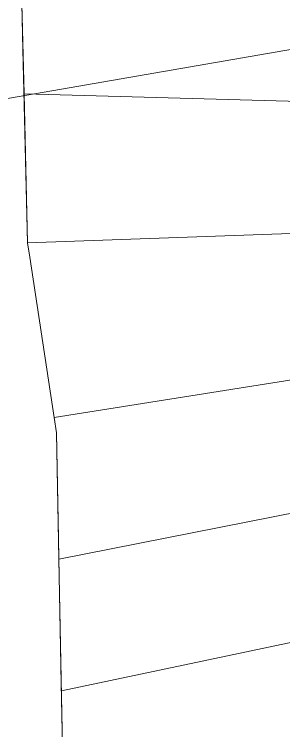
# Model space of a CAD drawing. Header units: metres. Extents: x 0 to 309348, y 0 to 6272736.
# Drawn here: x 308456.7 to 308491.5, y 6272039.9 to 6272132.6 of the extents above; entities that cross this region are included whole.
import ezdxf

# ---------------------------------------------------------------- set-up
doc = ezdxf.new("R2010")
doc.units = ezdxf.units.M
for name, color, linetype, lineweight in [('_User Miscellaneous1', 30, 'Continuous', 13), ('Cadastre Developer_SP_NEW', 92, 'Continuous', 15), ('Cadastre Land Parcels_SP_EXT', 118, 'Continuous', 15)]:
    doc.layers.add(name, color=color, linetype=linetype, lineweight=lineweight)

msp = doc.modelspace()

# ---------------------------------------------------------------- linework, layer by layer
at = {"layer": '_User Miscellaneous1'}
msp.add_lwpolyline([(308463.01045, 6272028.84718), (308462.88415, 6272037.73442), (308462.43007, 6272062.11622), (308462.12525, 6272078.47843), (308461.8236, 6272080.4527), (308458.65473, 6272101.18628), (308458.37166, 6272103.03834), (308457.91034, 6272122.34875), (308457.63214, 6272133.99443), (308460.16081, 6272144.41494), (308465.71847, 6272155.66225), (308467.2347, 6272158.73072), (308469.14016, 6272160.63617), (308470.91658, 6272163.58337), (308471.97228, 6272167.26588), (308471.21009, 6272169.88454), (308474.19858, 6272178.9143), (308482.51868, 6272204.05361), (308486.48429, 6272213.75346), (308490.44726, 6272221.29674), (308494.76932, 6272228.48022)], dxfattribs=at)
at = {"layer": 'Cadastre Developer_SP_NEW'}
for p, q in [((308511.97593, 6272120.82877), (308457.91034, 6272122.34875)), ((308514.85756, 6272105.0904), (308458.37166, 6272103.03834)), ((308517.73919, 6272089.35203), (308461.8236, 6272080.4527)), ((308520.62082, 6272073.61367), (308462.43007, 6272062.11622)), ((308462.74768, 6272045.05964), (308523.50245, 6272057.8753))]:
    msp.add_line(p, q, dxfattribs=at)
for points in [[(308466.09835, 6272156.43104), (308460.16081, 6272144.41494), (308457.63214, 6272133.99443), (308457.77333, 6272128.08411)], [(308466.09835, 6272156.43104), (308460.16081, 6272144.41494), (308457.63214, 6272133.99443), (308457.77333, 6272128.08411)], [(308457.77333, 6272128.08411), (308458.37166, 6272103.03834), (308458.65473, 6272101.18628)], [(308457.77333, 6272128.08411), (308458.37166, 6272103.03834), (308458.65473, 6272101.18628)], [(308458.65473, 6272101.18628), (308461.8236, 6272080.4527), (308462.12525, 6272078.47843), (308462.33685, 6272067.12238), (308462.4708, 6272059.92852), (308462.72981, 6272046.01891), (308463.03849, 6272029.44993)]]:
    msp.add_lwpolyline(points, dxfattribs=at)
at = {"layer": 'Cadastre Land Parcels_SP_EXT', "linetype": 'Continuous'}
msp.add_lwpolyline([(308583.20198, 6272143.85901), (308492.01896, 6272264.00303), (308477.72798, 6272282.80198), (308470.939, 6272277.31996), (308464.01699, 6272272.893), (308453.323, 6272266.79496), (308441.93304, 6272260.48403), (308428.85902, 6272253.14297), (308418.19798, 6272245.24401), (308409.93702, 6272237.38903), (308403.50499, 6272227.968), (308398.68097, 6272218.17598), (308395.10898, 6272205.60404), (308392.562, 6272191.65102), (308391.54997, 6272175.82499), (308393.09102, 6272162.647), (308394.38103, 6272152.265), (308393.77498, 6272141.54796), (308392.73999, 6272132.52602), (308392.21396, 6272122.91101), (308393.22997, 6272111.12497), (308393.257, 6272110.92498), (308583.20198, 6272143.85901)], close=True, dxfattribs=at)

doc.saveas('drawing.dxf')
